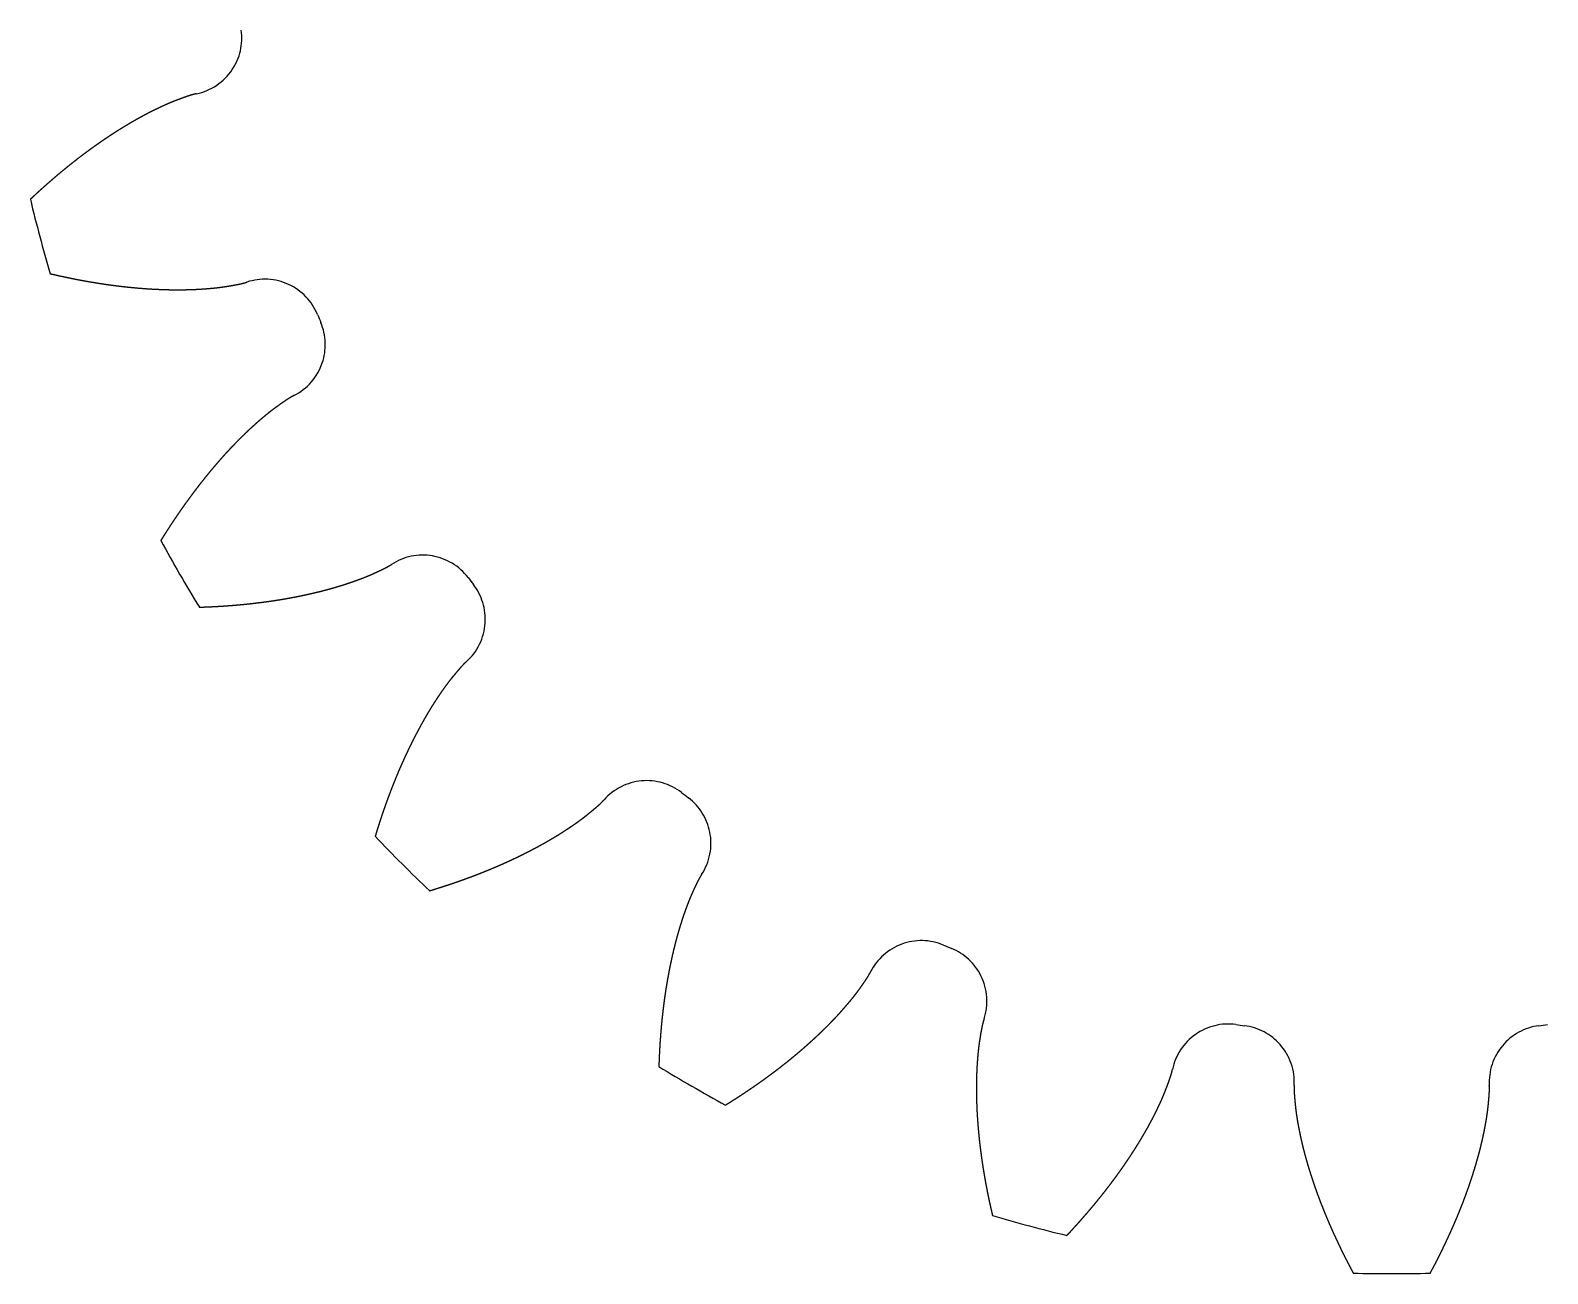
# Model space of a CAD drawing. Header units: millimetres. Extents: x 34 to 112, y -39 to 34.3.
# Drawn here: x 35.07 to 77.34, y -39 to -4.34 of the extents above; entities that cross this region are included whole.
import ezdxf

# ---------------------------------------------------------------- set-up
doc = ezdxf.new("R2010")
doc.units = ezdxf.units.MM
doc.layers.get('0').update_dxf_attribs({"linetype": 'CONTINUOUS'})

msp = doc.modelspace()

# ---------------------------------------------------------------- linework, layer by layer
for radius, start, end in [(39, 193.4232, 196.5768), (32.349, 202.2837, 202.7163), (39, 208.4232, 211.5768), (32.349, 217.2837, 217.7163), (32.349, 232.2837, 232.7163), (39, 223.4232, 226.5768), (32.349, 247.2837, 247.7163), (32.349, 262.2837, 262.7163), (32.349, 277.2837, 277.7163), (39, 238.4232, 241.5768), (39, 253.4232, 256.5768), (39, 268.4232, 271.5768)]:
    msp.add_arc((73, 0), radius, start, end)
for points, degree, knots in [([(39.693, -6.111), (39.895, -6.069), (40.087, -5.988), (40.43, -5.757), (40.577, -5.609), (40.798, -5.277), (40.875, -5.1), (40.961, -4.726), (40.969, -4.533), (40.944, -4.343)], 3, [0, 0, 0, 0, 0.0620148, 0.0620148, 0.1240296, 0.1240296, 0.1815143, 0.1815143, 0.238999, 0.238999, 0.238999, 0.238999]), ([(39.693, -6.111), (39.685, -6.113), (39.662, -6.118), (39.624, -6.127), (39.572, -6.14), (39.505, -6.16), (39.433, -6.185), (39.361, -6.21), (39.289, -6.236), (39.217, -6.263), (39.146, -6.29), (39.074, -6.318), (39.003, -6.346), (38.932, -6.376), (38.861, -6.407), (38.791, -6.438), (38.721, -6.471), (38.651, -6.504), (38.581, -6.537), (38.511, -6.571), (38.441, -6.606), (38.372, -6.641), (38.303, -6.677), (38.234, -6.713), (38.165, -6.751), (38.097, -6.788), (38.028, -6.826), (37.96, -6.865), (37.892, -6.904), (37.824, -6.944), (37.756, -6.984), (37.689, -7.025), (37.621, -7.066), (37.554, -7.108), (37.487, -7.15), (37.42, -7.193), (37.353, -7.236), (37.287, -7.279), (37.221, -7.323), (37.154, -7.368), (37.088, -7.413), (37.022, -7.458), (36.957, -7.504), (36.891, -7.55), (36.826, -7.596), (36.761, -7.643), (36.696, -7.691), (36.631, -7.738), (36.566, -7.787), (36.502, -7.835), (36.438, -7.884), (36.373, -7.933), (36.309, -7.983), (36.246, -8.033), (36.182, -8.084), (36.118, -8.135), (36.055, -8.186), (35.992, -8.237), (35.929, -8.289), (35.866, -8.342), (35.804, -8.394), (35.741, -8.447), (35.679, -8.501), (35.617, -8.555), (35.555, -8.609), (35.493, -8.663), (35.431, -8.718), (35.37, -8.773), (35.309, -8.828), (35.248, -8.884), (35.187, -8.94), (35.138, -8.985), (35.102, -9.019), (35.077, -9.042), (35.065, -9.053)], 5, [0.0064359, 0.0064359, 0.0064359, 0.0064359, 0.0064359, 0.0064359, 0.0142857, 0.0285714, 0.0428571, 0.0571429, 0.0714286, 0.0857143, 0.1, 0.1142857, 0.1285714, 0.1428571, 0.1571429, 0.1714286, 0.1857143, 0.2, 0.2142857, 0.2285714, 0.2428571, 0.2571429, 0.2714286, 0.2857143, 0.3, 0.3142857, 0.3285714, 0.3428571, 0.3571429, 0.3714286, 0.3857143, 0.4, 0.4142857, 0.4285714, 0.4428571, 0.4571429, 0.4714286, 0.4857143, 0.5, 0.5142857, 0.5285714, 0.5428571, 0.5571429, 0.5714286, 0.5857143, 0.6, 0.6142857, 0.6285714, 0.6428571, 0.6571429, 0.6714286, 0.6857143, 0.7, 0.7142857, 0.7285714, 0.7428571, 0.7571429, 0.7714286, 0.7857143, 0.8, 0.8142857, 0.8285714, 0.8428571, 0.8571429, 0.8714286, 0.8857143, 0.9, 0.9142857, 0.9285714, 0.9428571, 0.9571429, 0.9714286, 0.9857143, 1, 1, 1, 1, 1, 1]), ([(35.621, -11.127), (35.637, -11.131), (35.669, -11.138), (35.718, -11.149), (35.783, -11.164), (35.863, -11.182), (35.944, -11.2), (36.025, -11.217), (36.106, -11.234), (36.186, -11.251), (36.267, -11.267), (36.348, -11.283), (36.429, -11.299), (36.509, -11.314), (36.59, -11.328), (36.67, -11.343), (36.751, -11.357), (36.831, -11.37), (36.912, -11.383), (36.992, -11.396), (37.073, -11.408), (37.153, -11.42), (37.233, -11.432), (37.314, -11.443), (37.394, -11.453), (37.474, -11.464), (37.554, -11.473), (37.634, -11.483), (37.714, -11.492), (37.794, -11.5), (37.874, -11.508), (37.954, -11.516), (38.034, -11.523), (38.114, -11.53), (38.193, -11.536), (38.273, -11.542), (38.352, -11.548), (38.432, -11.552), (38.511, -11.557), (38.591, -11.561), (38.67, -11.564), (38.749, -11.567), (38.828, -11.57), (38.907, -11.572), (38.986, -11.573), (39.065, -11.574), (39.143, -11.575), (39.222, -11.575), (39.3, -11.574), (39.379, -11.573), (39.457, -11.571), (39.535, -11.569), (39.613, -11.566), (39.691, -11.563), (39.768, -11.558), (39.846, -11.554), (39.923, -11.548), (40.001, -11.543), (40.078, -11.536), (40.155, -11.529), (40.232, -11.521), (40.308, -11.512), (40.385, -11.502), (40.461, -11.492), (40.536, -11.48), (40.612, -11.468), (40.687, -11.455), (40.763, -11.441), (40.838, -11.427), (40.913, -11.412), (40.98, -11.396), (41.032, -11.382), (41.069, -11.371), (41.092, -11.364), (41.1, -11.361)], 5, [-1, -1, -1, -1, -1, -1, -0.9857143, -0.9714286, -0.9571429, -0.9428571, -0.9285714, -0.9142857, -0.9, -0.8857143, -0.8714286, -0.8571429, -0.8428571, -0.8285714, -0.8142857, -0.8, -0.7857143, -0.7714286, -0.7571429, -0.7428571, -0.7285714, -0.7142857, -0.7, -0.6857143, -0.6714286, -0.6571429, -0.6428571, -0.6285714, -0.6142857, -0.6, -0.5857143, -0.5714286, -0.5571429, -0.5428571, -0.5285714, -0.5142857, -0.5, -0.4857143, -0.4714286, -0.4571429, -0.4428571, -0.4285714, -0.4142857, -0.4, -0.3857143, -0.3714286, -0.3571429, -0.3428571, -0.3285714, -0.3142857, -0.3, -0.2857143, -0.2714286, -0.2571429, -0.2428571, -0.2285714, -0.2142857, -0.2, -0.1857143, -0.1714286, -0.1571429, -0.1428571, -0.1285714, -0.1142857, -0.1, -0.0857143, -0.0714286, -0.0571429, -0.0428571, -0.0285714, -0.0142857, -0.0064359, -0.0064359, -0.0064359, -0.0064359, -0.0064359, -0.0064359]), ([(42.409, -14.523), (42.594, -14.43), (42.759, -14.302), (43.03, -13.99), (43.134, -13.809), (43.261, -13.432), (43.289, -13.241), (43.276, -12.858), (43.234, -12.669), (43.16, -12.492)], 3, [0, 0, 0, 0, 0.0620148, 0.0620148, 0.1240296, 0.1240296, 0.1815143, 0.1815143, 0.238999, 0.238999, 0.238999, 0.238999]), ([(42.409, -14.523), (42.402, -14.527), (42.381, -14.538), (42.347, -14.556), (42.3, -14.583), (42.241, -14.62), (42.178, -14.662), (42.115, -14.705), (42.052, -14.749), (41.989, -14.793), (41.927, -14.838), (41.865, -14.883), (41.804, -14.929), (41.743, -14.976), (41.683, -15.024), (41.623, -15.073), (41.563, -15.122), (41.504, -15.172), (41.445, -15.223), (41.387, -15.274), (41.329, -15.325), (41.271, -15.377), (41.213, -15.43), (41.156, -15.483), (41.099, -15.536), (41.043, -15.591), (40.987, -15.645), (40.931, -15.7), (40.875, -15.756), (40.82, -15.812), (40.765, -15.868), (40.71, -15.925), (40.656, -15.982), (40.601, -16.04), (40.548, -16.098), (40.494, -16.156), (40.441, -16.215), (40.388, -16.275), (40.335, -16.334), (40.283, -16.394), (40.231, -16.455), (40.179, -16.515), (40.127, -16.577), (40.076, -16.638), (40.025, -16.7), (39.974, -16.762), (39.923, -16.825), (39.873, -16.888), (39.823, -16.951), (39.773, -17.015), (39.724, -17.079), (39.675, -17.143), (39.626, -17.207), (39.577, -17.272), (39.529, -17.338), (39.481, -17.403), (39.433, -17.469), (39.385, -17.535), (39.338, -17.602), (39.291, -17.668), (39.244, -17.735), (39.197, -17.803), (39.151, -17.871), (39.105, -17.939), (39.059, -18.007), (39.013, -18.075), (38.968, -18.144), (38.923, -18.213), (38.878, -18.283), (38.833, -18.352), (38.789, -18.422), (38.754, -18.479), (38.727, -18.521), (38.71, -18.549), (38.701, -18.563)], 5, [0.0064359, 0.0064359, 0.0064359, 0.0064359, 0.0064359, 0.0064359, 0.0142857, 0.0285714, 0.0428571, 0.0571429, 0.0714286, 0.0857143, 0.1, 0.1142857, 0.1285714, 0.1428571, 0.1571429, 0.1714286, 0.1857143, 0.2, 0.2142857, 0.2285714, 0.2428571, 0.2571429, 0.2714286, 0.2857143, 0.3, 0.3142857, 0.3285714, 0.3428571, 0.3571429, 0.3714286, 0.3857143, 0.4, 0.4142857, 0.4285714, 0.4428571, 0.4571429, 0.4714286, 0.4857143, 0.5, 0.5142857, 0.5285714, 0.5428571, 0.5571429, 0.5714286, 0.5857143, 0.6, 0.6142857, 0.6285714, 0.6428571, 0.6571429, 0.6714286, 0.6857143, 0.7, 0.7142857, 0.7285714, 0.7428571, 0.7571429, 0.7714286, 0.7857143, 0.8, 0.8142857, 0.8285714, 0.8428571, 0.8571429, 0.8714286, 0.8857143, 0.9, 0.9142857, 0.9285714, 0.9428571, 0.9571429, 0.9714286, 0.9857143, 1, 1, 1, 1, 1, 1]), ([(39.774, -20.422), (39.791, -20.422), (39.824, -20.42), (39.874, -20.419), (39.94, -20.416), (40.023, -20.413), (40.106, -20.409), (40.188, -20.405), (40.271, -20.401), (40.353, -20.396), (40.435, -20.391), (40.517, -20.385), (40.599, -20.379), (40.681, -20.373), (40.762, -20.366), (40.844, -20.359), (40.925, -20.352), (41.007, -20.344), (41.088, -20.336), (41.169, -20.327), (41.25, -20.318), (41.33, -20.309), (41.411, -20.299), (41.491, -20.289), (41.572, -20.279), (41.652, -20.268), (41.732, -20.257), (41.811, -20.245), (41.891, -20.233), (41.97, -20.22), (42.05, -20.208), (42.129, -20.194), (42.208, -20.181), (42.287, -20.166), (42.365, -20.152), (42.444, -20.137), (42.522, -20.122), (42.6, -20.106), (42.678, -20.089), (42.755, -20.073), (42.833, -20.056), (42.91, -20.038), (42.987, -20.02), (43.064, -20.001), (43.14, -19.983), (43.217, -19.963), (43.293, -19.943), (43.368, -19.923), (43.444, -19.902), (43.52, -19.881), (43.595, -19.859), (43.67, -19.836), (43.744, -19.813), (43.818, -19.79), (43.892, -19.766), (43.966, -19.741), (44.039, -19.716), (44.113, -19.69), (44.185, -19.664), (44.258, -19.637), (44.33, -19.61), (44.402, -19.581), (44.473, -19.552), (44.544, -19.522), (44.614, -19.491), (44.684, -19.459), (44.753, -19.428), (44.823, -19.395), (44.891, -19.362), (44.96, -19.328), (45.021, -19.295), (45.067, -19.268), (45.1, -19.248), (45.12, -19.235), (45.127, -19.231)], 5, [-1, -1, -1, -1, -1, -1, -0.9857143, -0.9714286, -0.9571429, -0.9428571, -0.9285714, -0.9142857, -0.9, -0.8857143, -0.8714286, -0.8571429, -0.8428571, -0.8285714, -0.8142857, -0.8, -0.7857143, -0.7714286, -0.7571429, -0.7428571, -0.7285714, -0.7142857, -0.7, -0.6857143, -0.6714286, -0.6571429, -0.6428571, -0.6285714, -0.6142857, -0.6, -0.5857143, -0.5714286, -0.5571429, -0.5428571, -0.5285714, -0.5142857, -0.5, -0.4857143, -0.4714286, -0.4571429, -0.4428571, -0.4285714, -0.4142857, -0.4, -0.3857143, -0.3714286, -0.3571429, -0.3428571, -0.3285714, -0.3142857, -0.3, -0.2857143, -0.2714286, -0.2571429, -0.2428571, -0.2285714, -0.2142857, -0.2, -0.1857143, -0.1714286, -0.1571429, -0.1428571, -0.1285714, -0.1142857, -0.1, -0.0857143, -0.0714286, -0.0571429, -0.0428571, -0.0285714, -0.0142857, -0.0064359, -0.0064359, -0.0064359, -0.0064359, -0.0064359, -0.0064359]), ([(47.211, -21.946), (47.365, -21.808), (47.491, -21.642), (47.672, -21.27), (47.725, -21.069), (47.751, -20.671), (47.728, -20.479), (47.616, -20.113), (47.527, -19.941), (47.41, -19.79)], 3, [0, 0, 0, 0, 0.0620148, 0.0620148, 0.1240296, 0.1240296, 0.1815143, 0.1815143, 0.238999, 0.238999, 0.238999, 0.238999]), ([(47.211, -21.946), (47.204, -21.951), (47.187, -21.967), (47.159, -21.994), (47.12, -22.032), (47.073, -22.082), (47.023, -22.139), (46.973, -22.198), (46.924, -22.256), (46.875, -22.315), (46.826, -22.374), (46.778, -22.434), (46.731, -22.495), (46.684, -22.556), (46.638, -22.618), (46.593, -22.68), (46.548, -22.743), (46.504, -22.807), (46.461, -22.871), (46.417, -22.935), (46.374, -23), (46.332, -23.065), (46.29, -23.131), (46.248, -23.197), (46.207, -23.264), (46.167, -23.33), (46.127, -23.398), (46.087, -23.465), (46.048, -23.533), (46.009, -23.602), (45.97, -23.671), (45.932, -23.74), (45.894, -23.809), (45.857, -23.879), (45.82, -23.949), (45.783, -24.019), (45.747, -24.09), (45.711, -24.161), (45.676, -24.232), (45.641, -24.303), (45.606, -24.375), (45.572, -24.447), (45.537, -24.52), (45.504, -24.593), (45.471, -24.666), (45.438, -24.739), (45.405, -24.812), (45.373, -24.886), (45.341, -24.96), (45.309, -25.035), (45.278, -25.109), (45.247, -25.184), (45.217, -25.259), (45.186, -25.334), (45.156, -25.41), (45.127, -25.486), (45.098, -25.562), (45.069, -25.638), (45.04, -25.714), (45.012, -25.791), (44.984, -25.868), (44.957, -25.945), (44.929, -26.022), (44.902, -26.1), (44.876, -26.178), (44.849, -26.256), (44.824, -26.334), (44.798, -26.413), (44.773, -26.491), (44.748, -26.57), (44.723, -26.649), (44.703, -26.713), (44.689, -26.76), (44.679, -26.792), (44.674, -26.808)], 5, [0.0064359, 0.0064359, 0.0064359, 0.0064359, 0.0064359, 0.0064359, 0.0142857, 0.0285714, 0.0428571, 0.0571429, 0.0714286, 0.0857143, 0.1, 0.1142857, 0.1285714, 0.1428571, 0.1571429, 0.1714286, 0.1857143, 0.2, 0.2142857, 0.2285714, 0.2428571, 0.2571429, 0.2714286, 0.2857143, 0.3, 0.3142857, 0.3285714, 0.3428571, 0.3571429, 0.3714286, 0.3857143, 0.4, 0.4142857, 0.4285714, 0.4428571, 0.4571429, 0.4714286, 0.4857143, 0.5, 0.5142857, 0.5285714, 0.5428571, 0.5571429, 0.5714286, 0.5857143, 0.6, 0.6142857, 0.6285714, 0.6428571, 0.6571429, 0.6714286, 0.6857143, 0.7, 0.7142857, 0.7285714, 0.7428571, 0.7571429, 0.7714286, 0.7857143, 0.8, 0.8142857, 0.8285714, 0.8428571, 0.8571429, 0.8714286, 0.8857143, 0.9, 0.9142857, 0.9285714, 0.9428571, 0.9571429, 0.9714286, 0.9857143, 1, 1, 1, 1, 1, 1]), ([(46.192, -28.326), (46.208, -28.321), (46.24, -28.311), (46.287, -28.297), (46.351, -28.277), (46.43, -28.252), (46.509, -28.227), (46.587, -28.202), (46.666, -28.176), (46.744, -28.151), (46.822, -28.124), (46.9, -28.098), (46.978, -28.071), (47.055, -28.043), (47.132, -28.016), (47.209, -27.988), (47.286, -27.96), (47.362, -27.931), (47.438, -27.902), (47.514, -27.873), (47.59, -27.844), (47.666, -27.814), (47.741, -27.783), (47.816, -27.753), (47.891, -27.722), (47.965, -27.691), (48.04, -27.659), (48.114, -27.627), (48.188, -27.595), (48.261, -27.562), (48.334, -27.529), (48.407, -27.496), (48.48, -27.463), (48.553, -27.428), (48.625, -27.394), (48.697, -27.359), (48.768, -27.324), (48.839, -27.289), (48.91, -27.253), (48.981, -27.217), (49.051, -27.18), (49.121, -27.143), (49.191, -27.106), (49.26, -27.068), (49.329, -27.03), (49.398, -26.991), (49.467, -26.952), (49.535, -26.913), (49.602, -26.873), (49.67, -26.833), (49.736, -26.793), (49.803, -26.752), (49.869, -26.71), (49.935, -26.668), (50, -26.626), (50.065, -26.583), (50.129, -26.539), (50.193, -26.496), (50.257, -26.452), (50.32, -26.407), (50.382, -26.362), (50.444, -26.316), (50.505, -26.269), (50.566, -26.222), (50.626, -26.174), (50.685, -26.125), (50.744, -26.076), (50.802, -26.027), (50.861, -25.977), (50.918, -25.927), (50.968, -25.88), (51.006, -25.841), (51.033, -25.813), (51.049, -25.796), (51.054, -25.789)], 5, [-1, -1, -1, -1, -1, -1, -0.9857143, -0.9714286, -0.9571429, -0.9428571, -0.9285714, -0.9142857, -0.9, -0.8857143, -0.8714286, -0.8571429, -0.8428571, -0.8285714, -0.8142857, -0.8, -0.7857143, -0.7714286, -0.7571429, -0.7428571, -0.7285714, -0.7142857, -0.7, -0.6857143, -0.6714286, -0.6571429, -0.6428571, -0.6285714, -0.6142857, -0.6, -0.5857143, -0.5714286, -0.5571429, -0.5428571, -0.5285714, -0.5142857, -0.5, -0.4857143, -0.4714286, -0.4571429, -0.4428571, -0.4285714, -0.4142857, -0.4, -0.3857143, -0.3714286, -0.3571429, -0.3428571, -0.3285714, -0.3142857, -0.3, -0.2857143, -0.2714286, -0.2571429, -0.2428571, -0.2285714, -0.2142857, -0.2, -0.1857143, -0.1714286, -0.1571429, -0.1428571, -0.1285714, -0.1142857, -0.1, -0.0857143, -0.0714286, -0.0571429, -0.0428571, -0.0285714, -0.0142857, -0.0064359, -0.0064359, -0.0064359, -0.0064359, -0.0064359, -0.0064359]), ([(53.769, -27.873), (53.883, -27.7), (53.961, -27.507), (54.04, -27.101), (54.04, -26.892), (53.961, -26.502), (53.89, -26.322), (53.687, -25.997), (53.557, -25.855), (53.404, -25.738)], 3, [0, 0, 0, 0, 0.0620148, 0.0620148, 0.1240296, 0.1240296, 0.1815143, 0.1815143, 0.238999, 0.238999, 0.238999, 0.238999]), ([(53.769, -27.873), (53.765, -27.88), (53.752, -27.9), (53.732, -27.933), (53.705, -27.979), (53.672, -28.04), (53.638, -28.109), (53.605, -28.177), (53.572, -28.247), (53.541, -28.316), (53.509, -28.386), (53.478, -28.456), (53.448, -28.527), (53.419, -28.598), (53.39, -28.67), (53.363, -28.742), (53.336, -28.815), (53.31, -28.887), (53.284, -28.961), (53.259, -29.034), (53.234, -29.108), (53.21, -29.182), (53.187, -29.256), (53.164, -29.33), (53.141, -29.405), (53.119, -29.48), (53.098, -29.556), (53.077, -29.632), (53.057, -29.707), (53.037, -29.783), (53.017, -29.86), (52.999, -29.936), (52.98, -30.013), (52.962, -30.09), (52.944, -30.167), (52.927, -30.245), (52.911, -30.322), (52.894, -30.4), (52.878, -30.478), (52.863, -30.556), (52.848, -30.635), (52.834, -30.713), (52.819, -30.792), (52.806, -30.871), (52.792, -30.95), (52.78, -31.03), (52.767, -31.109), (52.755, -31.189), (52.743, -31.268), (52.732, -31.348), (52.721, -31.428), (52.711, -31.509), (52.701, -31.589), (52.691, -31.67), (52.682, -31.75), (52.673, -31.831), (52.664, -31.912), (52.656, -31.993), (52.648, -32.075), (52.641, -32.156), (52.634, -32.238), (52.627, -32.319), (52.621, -32.401), (52.615, -32.483), (52.609, -32.565), (52.604, -32.647), (52.599, -32.729), (52.595, -32.812), (52.591, -32.894), (52.587, -32.977), (52.584, -33.06), (52.581, -33.126), (52.58, -33.176), (52.578, -33.209), (52.578, -33.226)], 5, [0.0064359, 0.0064359, 0.0064359, 0.0064359, 0.0064359, 0.0064359, 0.0142857, 0.0285714, 0.0428571, 0.0571429, 0.0714286, 0.0857143, 0.1, 0.1142857, 0.1285714, 0.1428571, 0.1571429, 0.1714286, 0.1857143, 0.2, 0.2142857, 0.2285714, 0.2428571, 0.2571429, 0.2714286, 0.2857143, 0.3, 0.3142857, 0.3285714, 0.3428571, 0.3571429, 0.3714286, 0.3857143, 0.4, 0.4142857, 0.4285714, 0.4428571, 0.4571429, 0.4714286, 0.4857143, 0.5, 0.5142857, 0.5285714, 0.5428571, 0.5571429, 0.5714286, 0.5857143, 0.6, 0.6142857, 0.6285714, 0.6428571, 0.6571429, 0.6714286, 0.6857143, 0.7, 0.7142857, 0.7285714, 0.7428571, 0.7571429, 0.7714286, 0.7857143, 0.8, 0.8142857, 0.8285714, 0.8428571, 0.8571429, 0.8714286, 0.8857143, 0.9, 0.9142857, 0.9285714, 0.9428571, 0.9571429, 0.9714286, 0.9857143, 1, 1, 1, 1, 1, 1]), ([(61.639, -31.9), (61.704, -31.704), (61.73, -31.497), (61.701, -31.085), (61.646, -30.883), (61.469, -30.526), (61.354, -30.371), (61.073, -30.11), (60.911, -30.006), (60.733, -29.933)], 3, [0, 0, 0, 0, 0.0620148, 0.0620148, 0.1240296, 0.1240296, 0.1815143, 0.1815143, 0.238999, 0.238999, 0.238999, 0.238999]), ([(54.437, -34.299), (54.451, -34.29), (54.479, -34.273), (54.521, -34.246), (54.578, -34.211), (54.648, -34.167), (54.717, -34.122), (54.787, -34.077), (54.856, -34.032), (54.925, -33.987), (54.993, -33.941), (55.061, -33.895), (55.129, -33.849), (55.197, -33.803), (55.265, -33.756), (55.332, -33.709), (55.398, -33.662), (55.465, -33.615), (55.531, -33.567), (55.597, -33.519), (55.662, -33.471), (55.728, -33.423), (55.793, -33.374), (55.857, -33.325), (55.921, -33.276), (55.985, -33.227), (56.049, -33.177), (56.112, -33.127), (56.175, -33.077), (56.238, -33.026), (56.3, -32.975), (56.362, -32.924), (56.423, -32.873), (56.485, -32.821), (56.545, -32.769), (56.606, -32.717), (56.666, -32.665), (56.725, -32.612), (56.785, -32.559), (56.844, -32.506), (56.902, -32.452), (56.96, -32.399), (57.018, -32.344), (57.075, -32.29), (57.132, -32.235), (57.188, -32.18), (57.244, -32.125), (57.3, -32.069), (57.355, -32.013), (57.409, -31.957), (57.464, -31.901), (57.517, -31.844), (57.57, -31.787), (57.623, -31.729), (57.675, -31.671), (57.726, -31.613), (57.777, -31.555), (57.828, -31.496), (57.878, -31.437), (57.927, -31.377), (57.976, -31.317), (58.024, -31.257), (58.071, -31.196), (58.117, -31.135), (58.162, -31.073), (58.207, -31.011), (58.251, -30.948), (58.295, -30.885), (58.338, -30.822), (58.38, -30.759), (58.417, -30.7), (58.444, -30.653), (58.462, -30.619), (58.473, -30.598), (58.477, -30.591)], 5, [-1, -1, -1, -1, -1, -1, -0.9857143, -0.9714286, -0.9571429, -0.9428571, -0.9285714, -0.9142857, -0.9, -0.8857143, -0.8714286, -0.8571429, -0.8428571, -0.8285714, -0.8142857, -0.8, -0.7857143, -0.7714286, -0.7571429, -0.7428571, -0.7285714, -0.7142857, -0.7, -0.6857143, -0.6714286, -0.6571429, -0.6428571, -0.6285714, -0.6142857, -0.6, -0.5857143, -0.5714286, -0.5571429, -0.5428571, -0.5285714, -0.5142857, -0.5, -0.4857143, -0.4714286, -0.4571429, -0.4428571, -0.4285714, -0.4142857, -0.4, -0.3857143, -0.3714286, -0.3571429, -0.3428571, -0.3285714, -0.3142857, -0.3, -0.2857143, -0.2714286, -0.2571429, -0.2428571, -0.2285714, -0.2142857, -0.2, -0.1857143, -0.1714286, -0.1571429, -0.1428571, -0.1285714, -0.1142857, -0.1, -0.0857143, -0.0714286, -0.0571429, -0.0428571, -0.0285714, -0.0142857, -0.0064359, -0.0064359, -0.0064359, -0.0064359, -0.0064359, -0.0064359]), ([(61.639, -31.9), (61.636, -31.908), (61.629, -31.931), (61.618, -31.968), (61.604, -32.02), (61.588, -32.087), (61.573, -32.162), (61.559, -32.237), (61.545, -32.313), (61.532, -32.388), (61.52, -32.464), (61.508, -32.539), (61.498, -32.615), (61.488, -32.692), (61.479, -32.768), (61.471, -32.845), (61.464, -32.922), (61.457, -32.999), (61.452, -33.077), (61.446, -33.154), (61.442, -33.232), (61.437, -33.309), (61.434, -33.387), (61.431, -33.465), (61.429, -33.543), (61.427, -33.621), (61.426, -33.7), (61.425, -33.778), (61.425, -33.857), (61.426, -33.935), (61.427, -34.014), (61.428, -34.093), (61.43, -34.172), (61.433, -34.251), (61.436, -34.33), (61.439, -34.409), (61.443, -34.489), (61.448, -34.568), (61.452, -34.648), (61.458, -34.727), (61.464, -34.807), (61.47, -34.886), (61.477, -34.966), (61.484, -35.046), (61.492, -35.126), (61.5, -35.206), (61.508, -35.286), (61.517, -35.366), (61.527, -35.446), (61.536, -35.526), (61.547, -35.606), (61.557, -35.686), (61.568, -35.767), (61.58, -35.847), (61.592, -35.927), (61.604, -36.008), (61.617, -36.088), (61.63, -36.169), (61.643, -36.249), (61.657, -36.33), (61.672, -36.41), (61.686, -36.491), (61.701, -36.571), (61.717, -36.652), (61.733, -36.733), (61.749, -36.814), (61.766, -36.894), (61.783, -36.975), (61.8, -37.056), (61.818, -37.137), (61.836, -37.217), (61.851, -37.282), (61.862, -37.331), (61.869, -37.363), (61.873, -37.379)], 5, [0.0064359, 0.0064359, 0.0064359, 0.0064359, 0.0064359, 0.0064359, 0.0142857, 0.0285714, 0.0428571, 0.0571429, 0.0714286, 0.0857143, 0.1, 0.1142857, 0.1285714, 0.1428571, 0.1571429, 0.1714286, 0.1857143, 0.2, 0.2142857, 0.2285714, 0.2428571, 0.2571429, 0.2714286, 0.2857143, 0.3, 0.3142857, 0.3285714, 0.3428571, 0.3571429, 0.3714286, 0.3857143, 0.4, 0.4142857, 0.4285714, 0.4428571, 0.4571429, 0.4714286, 0.4857143, 0.5, 0.5142857, 0.5285714, 0.5428571, 0.5571429, 0.5714286, 0.5857143, 0.6, 0.6142857, 0.6285714, 0.6428571, 0.6571429, 0.6714286, 0.6857143, 0.7, 0.7142857, 0.7285714, 0.7428571, 0.7571429, 0.7714286, 0.7857143, 0.8, 0.8142857, 0.8285714, 0.8428571, 0.8571429, 0.8714286, 0.8857143, 0.9, 0.9142857, 0.9285714, 0.9428571, 0.9571429, 0.9714286, 0.9857143, 1, 1, 1, 1, 1, 1]), ([(70.282, -33.754), (70.294, -33.548), (70.266, -33.341), (70.131, -32.95), (70.026, -32.77), (69.763, -32.471), (69.611, -32.351), (69.273, -32.171), (69.089, -32.112), (68.899, -32.088)], 3, [0, 0, 0, 0, 0.0620148, 0.0620148, 0.1240296, 0.1240296, 0.1815143, 0.1815143, 0.238999, 0.238999, 0.238999, 0.238999]), ([(63.947, -37.935), (63.958, -37.923), (63.981, -37.898), (64.015, -37.862), (64.06, -37.813), (64.116, -37.752), (64.172, -37.691), (64.227, -37.63), (64.282, -37.569), (64.337, -37.507), (64.391, -37.445), (64.445, -37.383), (64.499, -37.321), (64.553, -37.259), (64.606, -37.196), (64.658, -37.134), (64.711, -37.071), (64.763, -37.008), (64.814, -36.945), (64.865, -36.882), (64.916, -36.818), (64.967, -36.754), (65.017, -36.691), (65.067, -36.627), (65.116, -36.562), (65.165, -36.498), (65.213, -36.434), (65.262, -36.369), (65.309, -36.304), (65.357, -36.239), (65.404, -36.174), (65.45, -36.109), (65.496, -36.043), (65.542, -35.978), (65.587, -35.912), (65.632, -35.846), (65.677, -35.779), (65.721, -35.713), (65.764, -35.647), (65.807, -35.58), (65.85, -35.513), (65.892, -35.446), (65.934, -35.379), (65.975, -35.311), (66.016, -35.244), (66.056, -35.176), (66.096, -35.108), (66.135, -35.04), (66.174, -34.972), (66.212, -34.903), (66.249, -34.835), (66.287, -34.766), (66.323, -34.697), (66.359, -34.628), (66.394, -34.559), (66.429, -34.489), (66.463, -34.419), (66.496, -34.349), (66.529, -34.279), (66.562, -34.209), (66.593, -34.139), (66.624, -34.068), (66.654, -33.997), (66.682, -33.926), (66.71, -33.854), (66.737, -33.783), (66.764, -33.711), (66.79, -33.639), (66.815, -33.567), (66.84, -33.495), (66.86, -33.428), (66.873, -33.376), (66.882, -33.338), (66.887, -33.315), (66.889, -33.307)], 5, [-1, -1, -1, -1, -1, -1, -0.9857143, -0.9714286, -0.9571429, -0.9428571, -0.9285714, -0.9142857, -0.9, -0.8857143, -0.8714286, -0.8571429, -0.8428571, -0.8285714, -0.8142857, -0.8, -0.7857143, -0.7714286, -0.7571429, -0.7428571, -0.7285714, -0.7142857, -0.7, -0.6857143, -0.6714286, -0.6571429, -0.6428571, -0.6285714, -0.6142857, -0.6, -0.5857143, -0.5714286, -0.5571429, -0.5428571, -0.5285714, -0.5142857, -0.5, -0.4857143, -0.4714286, -0.4571429, -0.4428571, -0.4285714, -0.4142857, -0.4, -0.3857143, -0.3714286, -0.3571429, -0.3428571, -0.3285714, -0.3142857, -0.3, -0.2857143, -0.2714286, -0.2571429, -0.2428571, -0.2285714, -0.2142857, -0.2, -0.1857143, -0.1714286, -0.1571429, -0.1428571, -0.1285714, -0.1142857, -0.1, -0.0857143, -0.0714286, -0.0571429, -0.0428571, -0.0285714, -0.0142857, -0.0064359, -0.0064359, -0.0064359, -0.0064359, -0.0064359, -0.0064359]), ([(70.282, -33.754), (70.282, -33.762), (70.281, -33.786), (70.279, -33.825), (70.279, -33.878), (70.281, -33.948), (70.286, -34.024), (70.292, -34.1), (70.299, -34.176), (70.306, -34.252), (70.313, -34.329), (70.322, -34.405), (70.331, -34.481), (70.341, -34.557), (70.353, -34.634), (70.365, -34.71), (70.378, -34.786), (70.392, -34.862), (70.406, -34.938), (70.421, -35.015), (70.436, -35.091), (70.453, -35.167), (70.469, -35.243), (70.487, -35.319), (70.505, -35.395), (70.523, -35.471), (70.542, -35.547), (70.562, -35.623), (70.582, -35.699), (70.603, -35.775), (70.625, -35.851), (70.646, -35.926), (70.669, -36.002), (70.692, -36.078), (70.715, -36.154), (70.739, -36.229), (70.763, -36.305), (70.788, -36.38), (70.813, -36.456), (70.839, -36.531), (70.865, -36.607), (70.892, -36.682), (70.919, -36.757), (70.947, -36.832), (70.975, -36.907), (71.003, -36.983), (71.032, -37.058), (71.062, -37.133), (71.092, -37.208), (71.122, -37.282), (71.152, -37.357), (71.183, -37.432), (71.215, -37.507), (71.247, -37.581), (71.279, -37.656), (71.312, -37.73), (71.345, -37.805), (71.378, -37.879), (71.412, -37.953), (71.447, -38.027), (71.481, -38.102), (71.516, -38.176), (71.552, -38.25), (71.588, -38.324), (71.624, -38.397), (71.66, -38.471), (71.697, -38.545), (71.735, -38.618), (71.772, -38.692), (71.81, -38.765), (71.849, -38.839), (71.88, -38.897), (71.903, -38.941), (71.919, -38.971), (71.927, -38.985)], 5, [0.0064359, 0.0064359, 0.0064359, 0.0064359, 0.0064359, 0.0064359, 0.0142857, 0.0285714, 0.0428571, 0.0571429, 0.0714286, 0.0857143, 0.1, 0.1142857, 0.1285714, 0.1428571, 0.1571429, 0.1714286, 0.1857143, 0.2, 0.2142857, 0.2285714, 0.2428571, 0.2571429, 0.2714286, 0.2857143, 0.3, 0.3142857, 0.3285714, 0.3428571, 0.3571429, 0.3714286, 0.3857143, 0.4, 0.4142857, 0.4285714, 0.4428571, 0.4571429, 0.4714286, 0.4857143, 0.5, 0.5142857, 0.5285714, 0.5428571, 0.5571429, 0.5714286, 0.5857143, 0.6, 0.6142857, 0.6285714, 0.6428571, 0.6571429, 0.6714286, 0.6857143, 0.7, 0.7142857, 0.7285714, 0.7428571, 0.7571429, 0.7714286, 0.7857143, 0.8, 0.8142857, 0.8285714, 0.8428571, 0.8571429, 0.8714286, 0.8857143, 0.9, 0.9142857, 0.9285714, 0.9428571, 0.9571429, 0.9714286, 0.9857143, 1, 1, 1, 1, 1, 1]), ([(74.073, -38.985), (74.081, -38.971), (74.097, -38.941), (74.12, -38.897), (74.151, -38.839), (74.19, -38.765), (74.228, -38.692), (74.265, -38.618), (74.303, -38.545), (74.34, -38.471), (74.376, -38.397), (74.412, -38.324), (74.448, -38.25), (74.484, -38.176), (74.519, -38.102), (74.553, -38.027), (74.588, -37.953), (74.622, -37.879), (74.655, -37.805), (74.688, -37.73), (74.721, -37.656), (74.753, -37.581), (74.785, -37.507), (74.817, -37.432), (74.848, -37.357), (74.878, -37.282), (74.908, -37.208), (74.938, -37.133), (74.968, -37.058), (74.997, -36.983), (75.025, -36.907), (75.053, -36.832), (75.081, -36.757), (75.108, -36.682), (75.135, -36.607), (75.161, -36.531), (75.187, -36.456), (75.212, -36.38), (75.237, -36.305), (75.261, -36.229), (75.285, -36.154), (75.308, -36.078), (75.331, -36.002), (75.354, -35.926), (75.375, -35.851), (75.397, -35.775), (75.418, -35.699), (75.438, -35.623), (75.458, -35.547), (75.477, -35.471), (75.495, -35.395), (75.513, -35.319), (75.531, -35.243), (75.547, -35.167), (75.564, -35.091), (75.579, -35.015), (75.594, -34.938), (75.608, -34.862), (75.622, -34.786), (75.635, -34.71), (75.647, -34.634), (75.659, -34.557), (75.669, -34.481), (75.678, -34.405), (75.687, -34.329), (75.694, -34.252), (75.701, -34.176), (75.708, -34.1), (75.714, -34.024), (75.719, -33.948), (75.721, -33.878), (75.721, -33.825), (75.719, -33.786), (75.718, -33.762), (75.718, -33.754)], 5, [-1, -1, -1, -1, -1, -1, -0.9857143, -0.9714286, -0.9571429, -0.9428571, -0.9285714, -0.9142857, -0.9, -0.8857143, -0.8714286, -0.8571429, -0.8428571, -0.8285714, -0.8142857, -0.8, -0.7857143, -0.7714286, -0.7571429, -0.7428571, -0.7285714, -0.7142857, -0.7, -0.6857143, -0.6714286, -0.6571429, -0.6428571, -0.6285714, -0.6142857, -0.6, -0.5857143, -0.5714286, -0.5571429, -0.5428571, -0.5285714, -0.5142857, -0.5, -0.4857143, -0.4714286, -0.4571429, -0.4428571, -0.4285714, -0.4142857, -0.4, -0.3857143, -0.3714286, -0.3571429, -0.3428571, -0.3285714, -0.3142857, -0.3, -0.2857143, -0.2714286, -0.2571429, -0.2428571, -0.2285714, -0.2142857, -0.2, -0.1857143, -0.1714286, -0.1571429, -0.1428571, -0.1285714, -0.1142857, -0.1, -0.0857143, -0.0714286, -0.0571429, -0.0428571, -0.0285714, -0.0142857, -0.0064359, -0.0064359, -0.0064359, -0.0064359, -0.0064359, -0.0064359])]:
    msp.add_open_spline(points, degree=degree, knots=knots)
for points in [[(43.067, -12.267), (42.991, -12.083), (42.771, -11.744), (42.277, -11.392), (41.689, -11.246), (41.288, -11.299), (41.1, -11.361)], [(47.262, -19.596), (47.141, -19.438), (46.841, -19.168), (46.273, -18.956), (45.666, -18.967), (45.293, -19.122), (45.127, -19.231)], [(53.21, -25.59), (53.053, -25.468), (52.693, -25.285), (52.089, -25.227), (51.507, -25.395), (51.186, -25.641), (51.054, -25.789)], [(60.508, -29.84), (60.325, -29.763), (59.929, -29.679), (59.331, -29.78), (58.812, -30.092), (58.566, -30.413), (58.477, -30.591)], [(68.657, -32.056), (68.46, -32.03), (68.056, -32.051), (67.505, -32.303), (67.084, -32.739), (66.929, -33.113), (66.889, -33.307)], [(77.101, -32.088), (76.904, -32.113), (76.52, -32.238), (76.052, -32.624), (75.759, -33.155), (75.706, -33.556), (75.718, -33.754)]]:
    msp.add_open_spline(points, degree=3)

doc.saveas('drawing.dxf')
